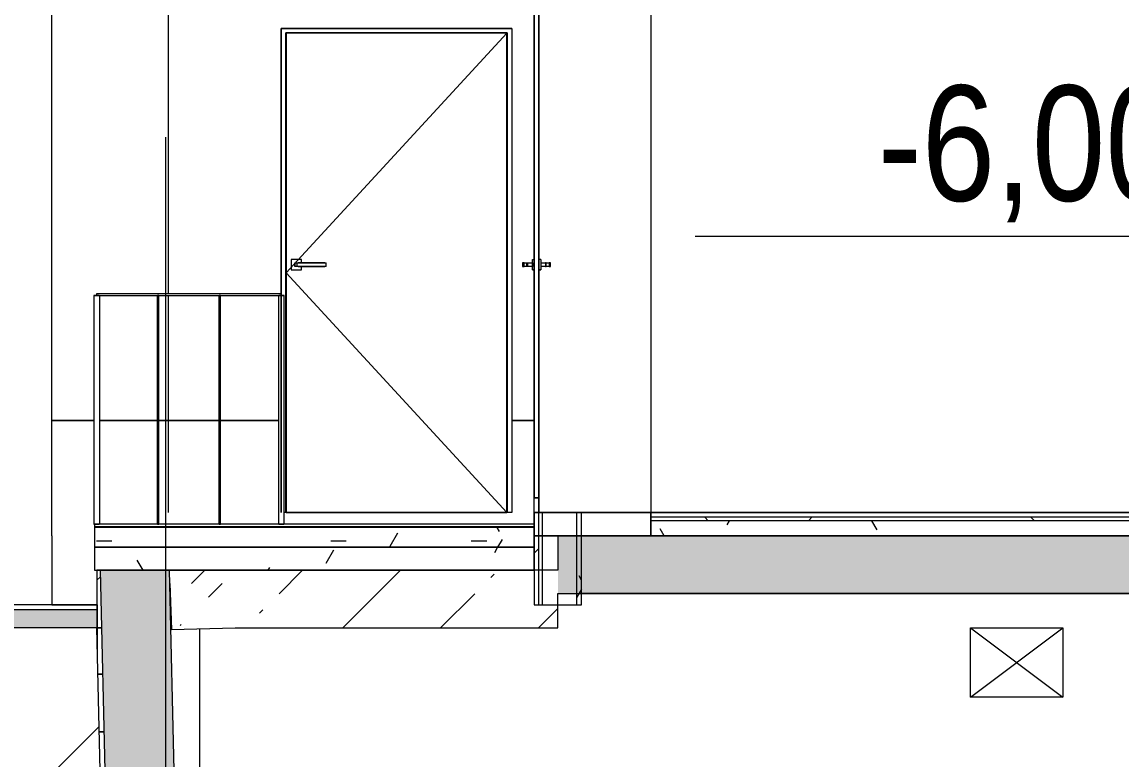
# Model space of a CAD drawing. Header units: millimetres. Extents: x 51154 to 151340, y -24069 to 30962.
# Drawn here: x 56707 to 61478, y -7073 to -3872 of the extents above; entities that cross this region are included whole.
import ezdxf

# ---------------------------------------------------------------- set-up
doc = ezdxf.new("R2010")
doc.units = ezdxf.units.MM
doc.linetypes.add('Осевые', pattern=[6350, 1270, -952.5, 3175, -952.5])
for name, color, linetype, lineweight in [('Балясины', 7, 'Continuous', 9), ('Высотные отметки', 7, 'Continuous', 9), ('Двери', 7, 'Continuous', 9), ('Каркас_Импост', 7, 'Continuous', 9), ('Общие ребра', 7, 'Continuous', 9), ('Ограждение', 7, 'Continuous', 9), ('Окна', 7, 'Continuous', 9), ('Основа _2_-1', 7, 'Continuous', 9), ('Отделка 1 _4_-1', 7, 'Continuous', 9), ('Отделка 2 _5_-1', 7, 'Continuous', 9), ('Панель', 7, 'Continuous', 9), ('Перекрытия', 7, 'Continuous', 9), ('Поручни', 7, 'Continuous', 9), ('Стены', 7, 'Continuous', 9), ('Структура _1_', 7, 'Continuous', 18), ('Термическая_воздушная прослойка _3_-1', 7, 'Continuous', 9), ('Черная _3 сплошная', 7, 'Continuous', 18), ('Штриховка разреза-2', 7, 'Continuous', 9), ('Элементы узлов', 7, 'Continuous', 9)]:
    doc.layers.add(name, color=color, linetype=linetype, lineweight=lineweight)
doc.layers.add('Оси-3', color=7, linetype='Осевые', lineweight=9, true_color=0xaaaaaa)
doc.layers.add('Элементы узлов-3', color=7, linetype='Continuous', lineweight=9, true_color=0x585858)
doc.styles.add('Arial Narrow', font='ARIALN.TTF', dxfattribs={"height": 500})
pattern_1 = [(45, (99498.54, 6475), (-493.914, 493.914), []), (45, (99992.45, 6475), (-493.914, 493.914), [873.125, -174.625, 6.706, -167.919])]
pattern_2 = [(45, (99498.54, 6475), (-424.264, 424.264), [600, -100, 20, -100]), (45, (99498.54, 6899), (-424.264, 424.264), [])]
pattern_3 = [(0, (99498.54, 6475), (812.8, 203.2), [67.056, -542.544, 67.056, -542.544, -3251.2]), (0, (99498.54, 6475), (812.8, 203.2), [-1219.2, 67.056, -1152.144, 67.056, -542.544, -1422.4]), (0, (99498.54, 6475), (812.8, 203.2), [-3048, 67.056, -339.344, 67.056, -948.944]), (120, (99803.34, 6576.6), (-582.3764, 602.30545), [67.056, -542.544, 67.056, -3793.744]), (120, (99803.34, 6576.6), (-582.3764, 602.30545), [-676.656, -542.544, 67.056, -1152.144, -2032]), (120, (99803.34, 6576.6), (-582.3764, 602.30545), [-2438.4, 67.056, -542.544, 67.056, -1355.344]), (120, (99803.34, 6576.6), (-582.3764, 602.30545), [-3115.056, -339.344, 67.056, -948.944]), (240, (99904.94, 6983), (-230.4236, -805.50545), [67.056, -542.544, 67.056, -542.544, -3251.2]), (240, (99904.94, 6983), (-230.4236, -805.50545), [-1219.2, 67.056, -1152.144, 67.056, -542.544, -1422.4]), (240, (99904.94, 6983), (-230.4236, -805.50545), [-3048, 67.056, -339.344, 67.056, -948.944])]

# ---------------------------------------------------------------- blocks, each defined once
blk = doc.blocks.new('Дверь - Однопольная - ДН1_21х10-6240681-Разрез 1-1')
at = {"layer": 'Двери'}
for p, q in [((57920.1, -4902.5), (57875.1, -4902.5)), ((57875.1, -4902.5), (57875.1, -4947.5)), ((57920.1, -4917.5), (57920.1, -4902.5)), ((57875.1, -4947.5), (57920.1, -4947.5)), ((57890.1, -4917.5), (57890.1, -4932.5)), ((57890.1, -4917.5), (57900.1, -4917.5)), ((57890.1, -4932.5), (57890.1, -4917.5)), ((57900.1, -4932.5), (57890.1, -4932.5)), ((57900.1, -4932.5), (57900.1, -4917.5)), ((57900.1, -4917.5), (58026.7, -4917.5)), ((57900.1, -4932.5), (57900.1, -4917.5)), ((58026.7, -4932.5), (57900.1, -4932.5)), ((58020.2, -4917.5), (57905.1, -4917.5)), ((57905.1, -4932.5), (58020.2, -4932.5)), ((57920.1, -4947.5), (57920.1, -4932.5)), ((58026.7, -4932.5), (58026.7, -4917.5)), ((58026.7, -4932.5), (58026.7, -4917.5))]:
    blk.add_line(p, q, dxfattribs=at)
at = {"layer": 'Каркас_Импост'}
for p, q in [((57831.6, -3900), (57831.6, -6000)), ((58831.6, -3900), (57831.6, -3900)), ((58831.6, -3900), (58831.6, -6000)), ((57851.6, -6000), (57851.6, -3920)), ((57851.6, -3920), (58811.6, -3920)), ((58811.6, -3920), (57851.6, -3920)), ((57851.6, -3920), (57851.6, -6000)), ((58811.6, -3920), (58811.6, -6000)), ((58811.6, -3920), (58811.6, -6000)), ((57851.6, -6000), (57844, -6000)), ((57861.6, -6000), (57851.6, -6000)), ((58811.6, -6000), (58801.6, -6000)), ((58831.6, -6000), (58811.6, -6000))]:
    blk.add_line(p, q, dxfattribs=at)
at = {"layer": 'Панель'}
for p, q in [((58810.6, -3921), (57852.6, -3921)), ((57852.6, -3921), (57852.6, -6000)), ((58810.6, -6000), (58810.6, -3921)), ((57852.6, -6000), (58810.6, -6000))]:
    blk.add_line(p, q, dxfattribs=at)
at = {"layer": 'Элементы узлов'}
for p, q in [((57852.6, -4960.5), (58810.6, -3921)), ((58810.6, -6000), (57852.6, -4960.5))]:
    blk.add_line(p, q, dxfattribs=at)
blk = doc.blocks.new('Дверь - Двупольная_001 - ДН3_24-20-5563129-Разрез 1-1')
at = {"layer": 'Двери'}
for p, q in [((58921.1, -4947.5), (58921.1, -4902.5)), ((58921.1, -4902.5), (58929.1, -4902.5)), ((58921.1, -4947.5), (58921.1, -4902.5)), ((58921.1, -4902.5), (58929.1, -4902.5)), ((58929.1, -4902.5), (58929.1, -4947.5)), ((58929.1, -4902.5), (58929.1, -4947.5)), ((58949.1, -4947.5), (58949.1, -4902.5)), ((58957.1, -4902.5), (58949.1, -4902.5)), ((58949.1, -4947.5), (58949.1, -4902.5)), ((58957.1, -4902.5), (58949.1, -4902.5)), ((58957.1, -4902.5), (58957.1, -4947.5)), ((58957.1, -4902.5), (58957.1, -4947.5)), ((58882.6, -4917.5), (58878.5, -4917.5)), ((58878.5, -4917.5), (58883.7, -4917.5)), ((58878.5, -4917.5), (58878.5, -4932.5)), ((58883.7, -4932.5), (58878.5, -4932.5)), ((58878.5, -4932.5), (58882.6, -4932.5)), ((58883.7, -4917.5), (58882.6, -4917.5)), ((58882.6, -4917.5), (58897.1, -4917.5)), ((58882.6, -4932.5), (58882.6, -4917.5)), ((58897.1, -4932.5), (58882.6, -4932.5)), ((58882.6, -4932.5), (58883.7, -4932.5)), ((58884.8, -4917.5), (58883.5, -4917.5)), ((58883.5, -4932.5), (58884.8, -4932.5)), ((58883.6, -4917.5), (58883.6, -4932.5)), ((58883.7, -4917.5), (58883.6, -4917.5)), ((58883.6, -4917.5), (58885.1, -4917.5)), ((58883.6, -4917.5), (58883.6, -4932.5)), ((58885.1, -4917.5), (58883.6, -4917.5)), ((58883.6, -4917.5), (58883.7, -4917.5)), ((58885.1, -4932.5), (58883.6, -4932.5)), ((58883.6, -4932.5), (58883.7, -4932.5)), ((58883.7, -4932.5), (58883.6, -4932.5)), ((58883.6, -4932.5), (58885.1, -4932.5)), ((58883.7, -4917.5), (58883.7, -4932.5)), ((58883.7, -4932.5), (58883.7, -4917.5)), ((58888.6, -4917.5), (58921.1, -4917.5)), ((58921.1, -4932.5), (58888.6, -4932.5)), ((58897.1, -4917.5), (58897.1, -4917.5)), ((58897.1, -4917.5), (58897.1, -4917.5)), ((58897.1, -4917.5), (58921.1, -4917.5)), ((58897.1, -4932.5), (58897.1, -4917.5)), ((58897.1, -4932.5), (58897.1, -4932.5)), ((58921.1, -4932.5), (58897.1, -4932.5)), ((58897.1, -4932.5), (58897.1, -4932.5)), ((58900.8, -4932.5), (58900.8, -4917.5)), ((58921.1, -4917.5), (58921.1, -4932.5)), ((58921.1, -4917.5), (58921.1, -4932.5)), ((58921.1, -4947.5), (58929.1, -4947.5)), ((58929.1, -4947.5), (58921.1, -4947.5)), ((58957.1, -4947.5), (58949.1, -4947.5)), ((58949.1, -4947.5), (58957.1, -4947.5)), ((58957.1, -4917.5), (58989.7, -4917.5)), ((58957.1, -4917.5), (58957.1, -4932.5)), ((58957.1, -4917.5), (58981.1, -4917.5)), ((58957.1, -4917.5), (58957.1, -4932.5)), ((58989.7, -4932.5), (58957.1, -4932.5)), ((58981.1, -4932.5), (58957.1, -4932.5)), ((58981.1, -4917.5), (58977.5, -4917.5)), ((58977.5, -4917.5), (58981.1, -4917.5)), ((58977.5, -4917.5), (58977.5, -4932.5)), ((58981.1, -4917.5), (58977.5, -4917.5)), ((58977.5, -4917.5), (58981.1, -4917.5)), ((58981.1, -4932.5), (58977.5, -4932.5)), ((58977.5, -4932.5), (58981.1, -4932.5)), ((58981.1, -4932.5), (58977.5, -4932.5)), ((58977.5, -4932.5), (58981.1, -4932.5)), ((58981.1, -4917.5), (58995.6, -4917.5)), ((58981.1, -4932.5), (58981.1, -4917.5)), ((58995.6, -4932.5), (58981.1, -4932.5)), ((58994.7, -4917.5), (58993.5, -4917.5)), ((58993.5, -4932.5), (58994.7, -4932.5)), ((58993.9, -4917.5), (58994.6, -4917.5)), ((58994.6, -4917.5), (58993.9, -4917.5)), ((58994.6, -4932.5), (58993.9, -4932.5)), ((58993.9, -4932.5), (58994.6, -4932.5)), ((58994.6, -4917.5), (58999.7, -4917.5)), ((58994.6, -4917.5), (58994.6, -4932.5)), ((58995.6, -4917.5), (58994.6, -4917.5)), ((58994.6, -4932.5), (58994.6, -4917.5)), ((58999.7, -4932.5), (58994.6, -4932.5)), ((58994.6, -4932.5), (58995.6, -4932.5)), ((58994.7, -4932.5), (58994.7, -4917.5)), ((58994.7, -4932.5), (58994.7, -4917.5)), ((58999.7, -4917.5), (58995.6, -4917.5)), ((58995.6, -4932.5), (58995.6, -4917.5)), ((58995.6, -4932.5), (58999.7, -4932.5)), ((58999.7, -4932.5), (58999.7, -4917.5))]:
    blk.add_line(p, q, dxfattribs=at)
at = {"layer": 'Каркас_Импост'}
for p, q in [((59434.1, -3600), (58929.1, -3600)), ((58929.1, -3600), (58929.1, -3620)), ((58929.1, -3620), (58949.1, -3620)), ((58929.1, -6000), (58929.1, -3620)), ((58949.1, -3620), (58929.1, -3620)), ((58949.1, -3620), (58949.1, -3630)), ((58949.1, -3620), (58949.1, -6000)), ((59434.1, -3630), (59434.1, -3600)), ((58949.1, -3630), (59434.1, -3630)), ((59434.1, -3630), (58949.1, -3630)), ((58949.1, -6000), (58949.1, -3630)), ((59434.1, -3630), (59434.1, -6000)), ((58949.1, -6000), (58929.1, -6000)), ((59434.1, -6000), (58949.1, -6000))]:
    blk.add_line(p, q, dxfattribs=at)
at = {"layer": 'Панель'}
for p, q in [((58949.1, -3621), (58929.1, -3621)), ((58929.1, -3621), (58929.1, -5936)), ((58929.1, -5936), (58929.1, -3621)), ((58929.1, -3621), (58949.1, -3621)), ((58949.1, -5936), (58949.1, -3621)), ((58949.1, -3621), (58949.1, -5936)), ((58929.1, -5936), (58949.1, -5936)), ((58949.1, -5936), (58929.1, -5936))]:
    blk.add_line(p, q, dxfattribs=at)
blk = doc.blocks.new('M_Окно-Квадратный проем - 0400 x 300 mm-1289638-Разрез 1-1')
at = {"layer": 'Окна'}
for p, q in [((60821.6, -6800), (61221.6, -6500)), ((60821.6, -6500), (61221.6, -6800))]:
    blk.add_line(p, q, dxfattribs=at)
blk = doc.blocks.new('Ограждение - 6 x 45mm-7451257-Разрез 1-1')
at = {"layer": 'Балясины'}
for p, q in [((57562, -6050), (57562, -5058)), ((57568, -5058), (57562, -5058)), ((57568, -6050), (57568, -5058)), ((57562, -6050), (57568, -6050))]:
    blk.add_line(p, q, dxfattribs=at)
blk = doc.blocks.new('Ограждение - 25mm-7451160-Разрез 1-1')
at = {"layer": 'Балясины'}
for p, q in [((57819.1, -5058), (57819.1, -6050)), ((57831.6, -5058), (57820.8, -5058)), ((57820.8, -5058), (57831.6, -5058)), ((57831.6, -5058), (57842.4, -5058)), ((57844.1, -5058), (57831.6, -5058)), ((57844.1, -6050), (57844.1, -5058)), ((57831.6, -6050), (57820.8, -6050)), ((57820.8, -6050), (57831.6, -6050)), ((57831.6, -6050), (57842.4, -6050)), ((57842.4, -6050), (57831.6, -6050))]:
    blk.add_line(p, q, dxfattribs=at)
blk = doc.blocks.new('Ограждение - 25mm-V113-Разрез 1-1')
at = {"layer": 'Балясины'}
for p, q in [((57019.1, -5058), (57019.1, -6050)), ((57031.6, -5058), (57019.1, -5058)), ((57020.8, -5058), (57031.6, -5058)), ((57031.6, -5058), (57042.4, -5058)), ((57042.4, -5058), (57031.6, -5058)), ((57044.1, -6050), (57044.1, -5058)), ((57019.1, -6050), (57031.6, -6050)), ((57031.6, -6050), (57020.8, -6050)), ((57031.6, -6050), (57042.4, -6050)), ((57042.4, -6050), (57031.6, -6050))]:
    blk.add_line(p, q, dxfattribs=at)
blk = doc.blocks.new('Ограждение - Ограждение-1765694-Разрез 1-1')
at = {"layer": 'Поручни'}
for p, q in [((57031.6, -5058), (57031.6, -5050)), ((57031.6, -5050), (57831.6, -5050)), ((57831.6, -5050), (57831.6, -5058)), ((57031.6, -5058), (57831.6, -5058))]:
    blk.add_line(p, q, dxfattribs=at)
for name, p in [('Ограждение - 25mm-V113-Разрез 1-1', (0, 0)), ('Ограждение - 6 x 45mm-7451257-Разрез 1-1', (-266.7, 0)), ('Ограждение - 6 x 45mm-7451257-Разрез 1-1', (0, 0)), ('Ограждение - 25mm-7451160-Разрез 1-1', (0, 0))]:
    blk.add_blockref(name, p)
blk = doc.blocks.new('Высотные отметки - Высотная отметка - Стрелка-4455449-Разрез 1-1')
at = {"layer": 'Высотные отметки'}
blk.add_hatch(color=256, dxfattribs=at).paths.add_polyline_path([(148754.2, 732.8), (148287, 265.7), (147819.8, 732.8), (147687, 600), (148287, 0), (148887, 600)], flags=0)
for p, q in [((148287, 1200), (151287, 1200)), ((148287, 0), (148287, 1200)), ((147687, 600), (147819.8, 732.8)), ((147819.8, 732.8), (148287, 265.7)), ((148287, 265.7), (148754.2, 732.8)), ((148754.2, 732.8), (148887, 600)), ((148287, 0), (147687, 600)), ((148887, 600), (148287, 0)), ((147191.4, 0), (148583.7, 0))]:
    blk.add_line(p, q, dxfattribs=at)

msp = doc.modelspace()

# ---------------------------------------------------------------- hatches: boundary and pattern name
at = {"layer": 'Штриховка разреза-2'}
h = msp.add_hatch(dxfattribs=at)
h.set_pattern_fill('FP_5', color=256, style=0, pattern_type=2)
h.set_pattern_definition([(45, (99498.5, 6475), (-707.107, 707.107), []), (135, (99498.5, 6475), (-707.107, -707.107), [])])
h.paths.add_polyline_path([(63369.2, -6035), (68101.6, -6035), (68101.6, -6020), (59434.1, -6020), (59434.1, -6035), (61842.3, -6035)], flags=0)
h = msp.add_hatch(dxfattribs=at)
h.set_pattern_fill('FP_4', color=256, style=0, pattern_type=2)
h.set_pattern_definition(pattern_3)
h.paths.add_polyline_path([(63369.2, -6100), (68101.6, -6100), (68101.6, -6035), (59434.1, -6035), (59434.1, -6100), (61842.3, -6100)], flags=0)
h = msp.add_hatch(dxfattribs=at)
h.set_pattern_fill('FP_22', color=256, style=0, pattern_type=2)
h.set_pattern_definition([(225, (101498.5, 7475), (2e-13, -2000), [100, -2728.43]), (225, (101498.5, 8475), (2e-13, -2000), [100, -2728.43]), (225, (100498.5, 8475), (2e-13, -2000), [100, -2728.43]), (225, (100069.3, 7045.7), (2e-13, -2000), [807.1, -2021.33]), (225, (100069.3, 8045.7), (2e-13, -2000), [807.1, -2021.33]), (225, (101069.3, 7045.7), (2e-13, -2000), [807.1, -2021.33]), (225, (101069.3, 8045.7), (2e-13, -2000), [907.1, -1921.33])])
h.paths.add_polyline_path([(58788.4, -6065), (58929.1, -6065), (58929.1, -6062), (57021.6, -6062), (57021.6, -6065), (58025, -6065)], flags=0)
h = msp.add_hatch(dxfattribs=at)
h.set_pattern_fill('FP_4', color=256, style=0, pattern_type=2)
h.set_pattern_definition(pattern_3)
h.paths.add_polyline_path([(58788.4, -6150), (58929.1, -6150), (58929.1, -6065), (57021.6, -6065), (57021.6, -6150), (58025, -6150)], flags=0)
h = msp.add_hatch(dxfattribs=at)
h.set_pattern_fill('FP_3', color=256, style=0, pattern_type=2)
h.set_pattern_definition([(45, (99498.54, 6475), (-502.894, 502.894), []), (45, (99498.54, 7237), (-502.894, 502.894), [])])
h.paths.add_polyline_path([(58949.1, -6400), (58949.1, -6100), (58929.1, -6100), (58929.1, -6400)], flags=0)
h = msp.add_hatch(dxfattribs=at)
h.set_pattern_fill('FP_2', color=256, style=0, pattern_type=2)
h.set_pattern_definition(pattern_2)
h.paths.add_polyline_path([(116811.8, -6350), (141820.5, -6350), (141820.5, -6100), (104181.6, -6100), (104181.6, -6350), (115284.9, -6350)], flags=0)
h.paths.add_polyline_path([(59170.2, -6350), (67441.6, -6350), (67441.6, -6100), (59031.6, -6100), (59031.6, -6350)], flags=0)
h.paths.add_polyline_path([(67951.6, -6350), (82081.6, -6350), (82081.6, -6100), (67951.6, -6100)], flags=0)
h = msp.add_hatch(dxfattribs=at)
h.set_pattern_fill('FP_4', color=256, style=0, pattern_type=2)
h.set_pattern_definition(pattern_3)
h.paths.add_polyline_path([(59134.1, -6400), (59134.1, -6100), (59114.1, -6100), (59114.1, -6400)], flags=0)
h = msp.add_hatch(dxfattribs=at)
h.set_pattern_fill('FP_4', color=256, style=0, pattern_type=2)
h.set_pattern_definition(pattern_3)
h.paths.add_polyline_path([(58788.4, -6250), (58929.1, -6250), (58929.1, -6150), (57021.6, -6150), (57021.6, -6250), (58025, -6250)], flags=0)
h = msp.add_hatch(dxfattribs=at)
h.set_pattern_fill('FP_2', color=256, style=0, pattern_type=2)
h.set_pattern_definition(pattern_2)
h.paths.add_polyline_path([(57031.6, -6500), (57052.4, -6500), (57046.7, -6250), (57031.6, -6250), (57031.6, -6475)], flags=0)
h.paths.add_polyline_path([(59031.6, -6500), (59031.6, -6250), (57346.8, -6250), (57348.1, -6307.1), (57631.6, -6307.1), (57631.6, -6500), (58788.4, -6500)], flags=0)
h = msp.add_hatch(dxfattribs=at)
h.set_pattern_fill('FP_1', color=256, style=0, pattern_type=2)
h.set_pattern_definition(pattern_1)
h.paths.add_polyline_path([(57034.9, -6620), (57035.2, -6620), (57035.2, -6420), (54776.6, -6420), (54776.6, -6500), (57032.2, -6500)], flags=0)
h.paths.add_polyline_path([(144969, -6500), (144969, -6420), (142032.4, -6420), (142032.4, -6500), (143794.3, -6500)], flags=0)
at = {"layer": 'Элементы узлов'}
h = msp.add_hatch(dxfattribs=at)
h.set_pattern_fill('FP_1', color=256, style=0, pattern_type=2)
h.set_pattern_definition(pattern_1)
h.paths.add_polyline_path([(141551.6, -17400), (141804.3, -6350), (141504.2, -6350), (141267.3, -16710.5), (57585.9, -16710.5), (57346.8, -6250), (57046.7, -6250), (57301.6, -17400), (136661.9, -17400)], flags=0)
h = msp.add_hatch(dxfattribs=at)
h.set_pattern_fill('FP_1', color=256, style=0, pattern_type=2)
h.set_pattern_definition(pattern_1)
h.paths.add_polyline_path([(57355.2, -6507.1), (57631.6, -6500), (57631.6, -6307.1), (57348.1, -6307.1), (57353.2, -6450.8)], flags=0)
at = {"layer": 'Элементы узлов-3'}
h = msp.add_hatch(dxfattribs=at)
h.set_pattern_fill('FP_24', color=256, style=0, pattern_type=2)
h.set_pattern_definition([(45, (99498.5, 6475), (-898.026, 898.026), []), (45, (99816, 6475), (0, 1796.05), []), (45, (99181, 6475), (0, 1796.05), [])])
h.paths.add_polyline_path([(56043, -18909), (142519.3, -18909), (142789.2, -7981), (148877.4, -7981), (148877.4, -6500), (141801.1, -6500), (141797.9, -6630), (141551.6, -17400), (141531.9, -17400), (141531.6, -17410), (57281.6, -17410), (57032.2, -6500), (51153.8, -6500), (51153.8, -7710), (55787, -7710), (55900.6, -12679.9)], flags=0)

# ---------------------------------------------------------------- linework, layer by layer
at = {"layer": 'Общие ребра'}
for p, q in [((58949.1, -6100), (58949.1, -6000)), ((58964.1, -6100), (58964.1, -6000)), ((59114.1, -6100), (59114.1, -6000)), ((68101.6, -6020), (59434.1, -6020)), ((68101.6, -6035), (59434.1, -6035)), ((58929.1, -6062), (57021.6, -6062)), ((58929.1, -6065), (57021.6, -6065)), ((58949.1, -6400), (58949.1, -6100)), ((58964.1, -6400), (58964.1, -6100)), ((59114.1, -6400), (59114.1, -6100)), ((54776.6, -6420), (57035.2, -6420))]:
    msp.add_line(p, q, dxfattribs=at)
at = {"layer": 'Оси-3'}
msp.add_line((57331.6, -22468.7), (57331.6, 29000), dxfattribs=at)
at = {"layer": 'Основа _2_-1'}
for p, q in [((59434.1, -6035), (59434.1, -6100)), ((57021.6, -6065), (57021.6, -6150)), ((58929.1, -6150), (58929.1, -6065)), ((59434.1, -6100), (68101.6, -6100)), ((58929.1, -6150), (57021.6, -6150)), ((57021.6, -6150), (57021.6, -6250)), ((57021.6, -6150), (58929.1, -6150)), ((58929.1, -6250), (58929.1, -6150)), ((57021.6, -6250), (58929.1, -6250))]:
    msp.add_line(p, q, dxfattribs=at)
at = {"layer": 'Отделка 1 _4_-1'}
for p, q in [((58964.1, -6000), (58949.1, -6000)), ((59134.1, -6000), (59114.1, -6000)), ((58929.1, -6050), (57021.6, -6050)), ((57021.6, -6050), (57021.6, -6062)), ((58929.1, -6062), (58929.1, -6050)), ((57021.6, -6062), (57021.6, -6065)), ((58929.1, -6065), (58929.1, -6062)), ((58949.1, -6100), (58964.1, -6100)), ((58964.1, -6100), (58949.1, -6100)), ((59114.1, -6100), (59134.1, -6100)), ((59134.1, -6100), (59114.1, -6100)), ((59134.1, -6400), (59134.1, -6100)), ((58949.1, -6400), (58964.1, -6400)), ((59114.1, -6400), (59134.1, -6400))]:
    msp.add_line(p, q, dxfattribs=at)
at = {"layer": 'Отделка 2 _5_-1'}
for p, q in [((58949.1, -6000), (58929.1, -6000)), ((58929.1, -6000), (58929.1, -6100)), ((68101.6, -6000), (59434.1, -6000)), ((59434.1, -6000), (59434.1, -6020)), ((58929.1, -6100), (58949.1, -6100)), ((58949.1, -6100), (58929.1, -6100)), ((58929.1, -6100), (58929.1, -6400)), ((58929.1, -6400), (58949.1, -6400))]:
    msp.add_line(p, q, dxfattribs=at)
at = {"layer": 'Перекрытия'}
for p, q in [((58929.1, -6100), (59161.6, -6100)), ((58929.1, -6100), (59031.6, -6100)), ((59161.6, -6100), (63431.6, -6100)), ((61331.6, -6100), (61431.6, -6100)), ((57030.9, -6400), (54776.6, -6400)), ((57052.4, -6500), (57035.2, -6500)), ((57052.4, -6500), (57035.2, -6500)), ((57036.8, -6700), (57057, -6700)), ((57056.9, -6700), (57037.9, -6700)), ((57041.3, -6950), (57061.8, -6950)), ((57062.7, -6950), (57042.5, -6950))]:
    msp.add_line(p, q, dxfattribs=at)
at = {"layer": 'Стены'}
for p, q in [((58929.1, -5600), (58929.1, -2350)), ((56836.6, -5600), (56836.6, -2550)), ((57341.6, -2550), (57341.6, -5050)), ((58929.1, -5600), (58929.1, -3600)), ((57831.6, -5600), (57831.6, -3900)), ((57831.6, -3900), (58831.6, -3900)), ((58831.6, -3900), (58831.6, -5600)), ((57831.6, -6000), (57831.6, -3968)), ((58831.6, -3968), (58831.6, -6000)), ((57341.6, -5058), (57341.6, -6000)), ((57019.1, -5600), (56836.6, -5600)), ((56836.6, -6100), (56836.6, -5600)), ((56836.6, -5600), (57019.1, -5600)), ((57295.3, -5600), (57044.1, -5600)), ((57044.1, -5600), (57295.3, -5600)), ((57341.6, -5600), (57301.3, -5600)), ((57301.3, -5600), (57341.6, -5600)), ((57341.6, -5600), (57562, -5600)), ((57562, -5600), (57341.6, -5600)), ((57568, -5600), (57819.1, -5600)), ((57819.1, -5600), (57568, -5600)), ((57831.6, -6000), (57831.6, -5600)), ((58831.6, -5600), (58929.1, -5600)), ((58929.1, -5600), (58831.6, -5600)), ((58831.6, -5600), (58831.6, -6000)), ((58929.1, -5926), (58929.1, -5600)), ((58929.1, -6100), (58929.1, -5600)), ((59434.1, -5600), (59434.1, -5926)), ((58929.1, -5936), (58929.1, -5926)), ((58929.1, -6000), (58929.1, -5936)), ((59434.1, -5926), (59434.1, -5936)), ((59434.1, -5936), (59434.1, -6000)), ((58831.6, -6000), (57844, -6000)), ((58929.1, -6000), (59134.1, -6000)), ((58929.1, -6000), (59434.1, -6000)), ((59434.1, -6000), (68101.6, -6000)), ((59436.1, -6000), (68096.6, -6000)), ((56836.6, -6100), (56836.6, -6400)), ((58929.1, -6250), (58929.1, -6100)), ((63631.6, -6350), (59134.1, -6350)), ((63254.6, -6351), (59134.1, -6351)), ((56836.6, -6400), (57031.6, -6400)), ((57052.4, -6500), (57035.2, -6500)), ((60821.6, -6800), (60821.6, -6500)), ((60821.6, -6500), (61221.6, -6500)), ((61221.6, -6500), (61221.6, -6800)), ((57036.8, -6700), (57057, -6700)), ((61221.6, -6800), (60821.6, -6800))]:
    msp.add_line(p, q, dxfattribs=at)
at = {"layer": 'Структура _1_'}
for p, q in [((59434.1, -6000), (59134.1, -6000)), ((59134.1, -6100), (59134.1, -6000)), ((59434.1, -6100), (59434.1, -6000)), ((67441.6, -6100), (59031.6, -6100)), ((59031.6, -6100), (59031.6, -6250)), ((59134.1, -6100), (59434.1, -6100)), ((59031.6, -6250), (57031.6, -6250)), ((57031.6, -6250), (57031.6, -6500)), ((59031.6, -6500), (59031.6, -6350)), ((59031.6, -6350), (67441.6, -6350)), ((57035.2, -6400), (54776.6, -6400)), ((57035.2, -6420), (57035.2, -6400)), ((57035.2, -6620), (57035.2, -6420)), ((57031.6, -6500), (57052.4, -6500)), ((57476.6, -6504), (57476.6, -10350)), ((57478.6, -10350), (57478.6, -6503.9)), ((57631.6, -6500), (59031.6, -6500))]:
    msp.add_line(p, q, dxfattribs=at)
at = {"layer": 'Термическая_воздушная прослойка _3_-1'}
for p, q in [((59114.1, -6000), (58964.1, -6000)), ((59434.1, -6020), (59434.1, -6035)), ((58964.1, -6100), (59114.1, -6100)), ((59114.1, -6100), (58964.1, -6100)), ((58964.1, -6400), (59114.1, -6400))]:
    msp.add_line(p, q, dxfattribs=at)
at = {"layer": 'Черная _3 сплошная'}
for p, q in [((57046.7, -6250), (57301.6, -17400)), ((57346.8, -6250), (57046.7, -6250)), ((57585.9, -16710.5), (57346.8, -6250)), ((57348.1, -6307.1), (57355.2, -6507.1)), ((57032.2, -6500), (51153.8, -6500)), ((57281.6, -17410), (57032.2, -6500)), ((57355.2, -6507.1), (57631.6, -6500))]:
    msp.add_line(p, q, dxfattribs=at)

# ---------------------------------------------------------------- block references
at = {"layer": 'Высотные отметки', "extrusion": (0, 0, -1)}
msp.add_blockref('Высотные отметки - Высотная отметка - Стрелка-4455449-Разрез 1-1', (-210914.5, -6002.2), dxfattribs=at)
at = {"layer": 'Двери'}
for name in ['Дверь - Двупольная_001 - ДН3_24-20-5563129-Разрез 1-1', 'Дверь - Однопольная - ДН1_21х10-6240681-Разрез 1-1']:
    msp.add_blockref(name, (0, 0), dxfattribs=at)
at = {"layer": 'Ограждение'}
msp.add_blockref('Ограждение - Ограждение-1765694-Разрез 1-1', (0, 0), dxfattribs=at)
at = {"layer": 'Окна'}
msp.add_blockref('M_Окно-Квадратный проем - 0400 x 300 mm-1289638-Разрез 1-1', (0, 0), dxfattribs=at)

# ---------------------------------------------------------------- texts
at = {"layer": 'Высотные отметки', "insert": (60419, -4147.9), "char_height": 500, "width": 1940.404, "attachment_point": 1, "line_spacing_factor": 0.974696, "style": 'Arial Narrow'}
msp.add_mtext('-6,000', dxfattribs=at)

doc.saveas('drawing.dxf')
